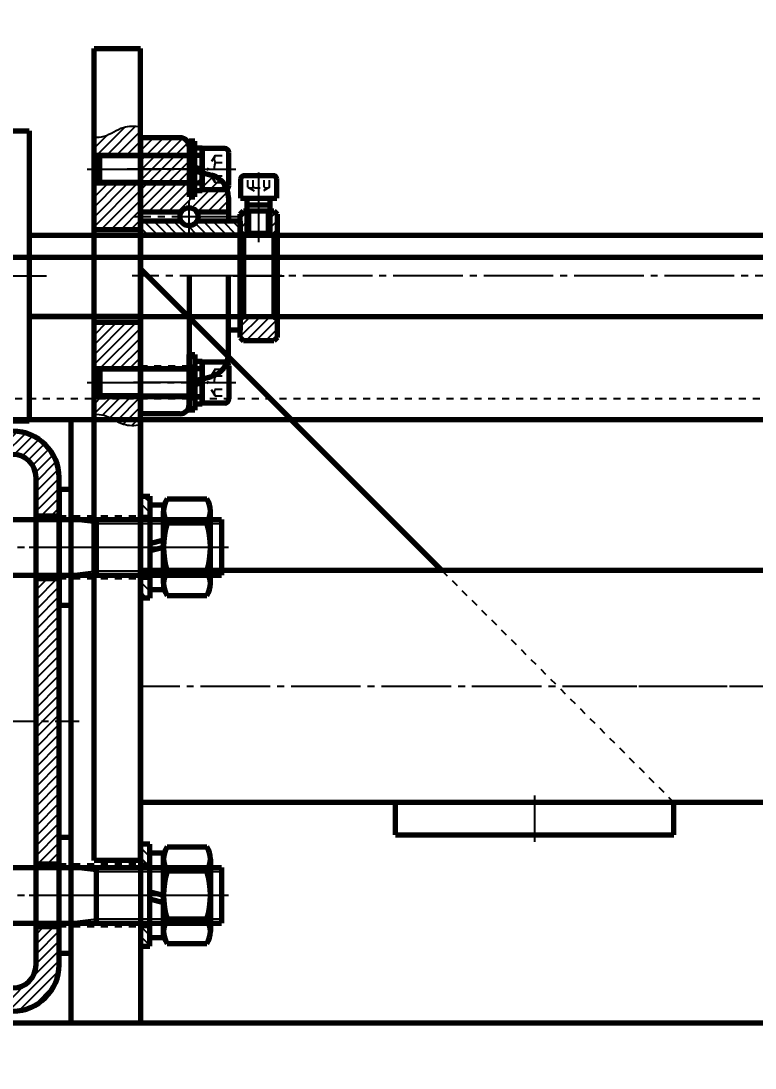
# Model space of a CAD drawing. Header units: millimetres. Extents: x -14850 to 14850, y -10500 to 10500.
# Drawn here: x 7166.9 to 7483.4, y 4027.2 to 4478.5 of the extents above; entities that cross this region are included whole.
import ezdxf

# ---------------------------------------------------------------- set-up
doc = ezdxf.new("R2010")
doc.units = ezdxf.units.MM
doc.linetypes.add('EB_DASH', pattern=[6, 3, -3])
doc.linetypes.add('EB_DASHDOT', pattern=[39, 30, -3, 3, -3])
for name, color, linetype, lineweight in [('CAXA0', 7, 'Continuous', 70), ('CAXA1', 1, 'EB_DASHDOT', 25), ('CAXA2', 6, 'EB_DASH', 25), ('CAXA3', 7, 'Continuous', 25), ('CAXA4', 3, 'Continuous', 25), ('CAXA5', 4, 'Continuous', 25)]:
    doc.layers.add(name, color=color, linetype=linetype, lineweight=lineweight)
doc.styles.add('标准', font='', dxfattribs={"width": 0.667})
doc.styles.get('标准').set_extended_font_data('NSimSun')
doc.dimstyles.new('标准', dxfattribs={"dimscale": 50, "dimtxt": 3.5, "dimasz": 3, "dimexe": 2, "dimexo": 0, "dimtad": 1, "dimdec": 1, "dimzin": 12, "dimdsep": 46, "dimtxsty": '标准', "dimcen": 0, "dimdle": 4, "dimaunit": 1, "dimazin": 2, "dimtfac": 1, "dimtdec": 3, "dimtmove": 0, "dimatfit": 3, "dimfxl": 0, "dimtolj": 1, "dimtzin": 0, "dimarcsym": 0})

# ---------------------------------------------------------------- blocks, each defined once
blk = doc.blocks.new('CAXBLOCK573', base_point=(7207.93, 4313.17))
at = {"layer": 'CAXA0'}
for p, q in [((7138.4, 4431.17), (7128.4, 4421.17)), ((7138.4, 4431.17), (7170.38, 4431.17)), ((7138.4, 4431.17), (7138.4, 4306.17)), ((7170.38, 4431.17), (7170.38, 4306.17)), ((7128.4, 4316.17), (7128.4, 4421.17)), ((7138.4, 4306.17), (7128.4, 4316.17)), ((7138.4, 4306.17), (7170.38, 4306.17))]:
    blk.add_line(p, q, dxfattribs=at)
at = {"layer": 'CAXA1', "linetype": 'EB_DASHDOT', "lineweight": 25}
blk.add_line((7116.76, 4368.67), (7177.96, 4368.67), dxfattribs=at)
blk = doc.blocks.new('CAXBLOCK575')
at = {"layer": 'CAXA0', "color": 0, "linetype": 'Continuous', "lineweight": 25}
for p, q in [((7218.38, 4418.24), (7228.32, 4428.17)), ((7218.38, 4422.48), (7224.07, 4428.17)), ((7218.38, 4426.72), (7219.83, 4428.17)), ((7219.06, 4414.67), (7232.56, 4428.17)), ((7223.3, 4414.67), (7236.64, 4428.02)), ((7227.54, 4414.67), (7238.97, 4426.1)), ((7231.79, 4414.67), (7239.4, 4422.29)), ((7218.38, 4397.02), (7236.03, 4414.67)), ((7218.38, 4401.27), (7231.79, 4414.67)), ((7218.38, 4405.51), (7227.54, 4414.67)), ((7218.38, 4409.75), (7223.3, 4414.67)), ((7218.38, 4413.99), (7219.06, 4414.67)), ((7221.66, 4396.07), (7240.08, 4414.48)), ((7236.03, 4414.67), (7239.4, 4418.05)), ((7225.91, 4396.07), (7243.43, 4413.59)), ((7230.15, 4396.07), (7246.78, 4412.69)), ((7234.39, 4396.07), (7250.07, 4411.74)), ((7240.44, 4397.87), (7252.73, 4410.17)), ((7242.88, 4396.07), (7254.74, 4407.93)), ((7247.12, 4396.07), (7256.05, 4404.99)), ((7251.36, 4396.07), (7256.38, 4401.08)), ((7255.61, 4396.07), (7256.38, 4396.84))]:
    blk.add_line(p, q, dxfattribs=at)
blk = doc.blocks.new('CAXBLOCK576')
at = {"layer": 'CAXA0', "color": 0, "linetype": 'Continuous', "lineweight": 25}
for p, q in [((7225.93, 4386.17), (7219.93, 4392.17)), ((7230.18, 4386.17), (7224.18, 4392.17)), ((7234.42, 4386.17), (7228.42, 4392.17)), ((7238.66, 4386.17), (7232.66, 4392.17)), ((7251.39, 4386.17), (7245.39, 4392.17)), ((7255.63, 4386.17), (7249.63, 4392.17)), ((7259.88, 4386.17), (7253.88, 4392.17)), ((7261.38, 4388.91), (7258.12, 4392.17)), ((7221.69, 4386.17), (7218.38, 4389.49)), ((7242.91, 4386.17), (7238.81, 4390.27)), ((7247.15, 4386.17), (7242.04, 4391.28))]:
    blk.add_line(p, q, dxfattribs=at)
blk = doc.blocks.new('CAXBLOCK574', base_point=(7150.33, 4279.78))
at = {"layer": 'CAXA0', "linetype": 'Continuous', "lineweight": 70}
for p, q in [((7218.38, 4428.17), (7218.38, 4309.17)), ((7239.38, 4368.67), (7239.38, 4312.6))]:
    blk.add_line(p, q, dxfattribs=at)
at = {"layer": 'CAXA0', "color": 7, "linetype": 'Continuous', "lineweight": 70}
for p, q in [((7235.55, 4428.17), (7218.38, 4428.17)), ((7235.55, 4309.17), (7218.38, 4309.17))]:
    blk.add_line(p, q, dxfattribs=at)
at = {"layer": 'CAXA0'}
for p, q in [((7239.4, 4424.32), (7239.4, 4414.67)), ((7239.38, 4414.67), (7248.97, 4412.1)), ((7256.38, 4402.44), (7256.38, 4392.17)), ((7236.01, 4396.07), (7218.38, 4396.07)), ((7236.01, 4392.17), (7218.38, 4392.17)), ((7256.38, 4396.07), (7242.75, 4396.07)), ((7261.38, 4392.17), (7242.75, 4392.17)), ((7261.38, 4392.17), (7261.38, 4345.17)), ((7261.38, 4386.17), (7218.38, 4386.17)), ((7256.38, 4334.9), (7256.38, 4368.67)), ((7261.38, 4345.17), (7256.38, 4345.17)), ((7239.38, 4322.67), (7248.97, 4325.24))]:
    blk.add_line(p, q, dxfattribs=at)
blk.add_circle((7239.38, 4394.12), 3.89, dxfattribs=at)
at = {"layer": 'CAXA0', "color": 7, "linetype": 'Continuous', "lineweight": 70}
for centre, start, end in [((7235.55, 4424.32), 0, 90), ((7235.55, 4313.02), 270, 0)]:
    blk.add_arc(centre, 3.85, start, end, dxfattribs=at)
at = {"layer": 'CAXA0'}
for centre, start, end in [((7246.38, 4402.44), 0, 75), ((7246.38, 4334.9), 285, 360)]:
    blk.add_arc(centre, 10, start, end, dxfattribs=at)
at = {"layer": 'CAXA1', "color": 1, "linetype": 'EB_DASHDOT', "lineweight": 25}
blk.add_line((7242.62, 4414.67), (7212.34, 4414.67), dxfattribs=at)
at = {"layer": 'CAXA1', "linetype": 'EB_DASHDOT', "lineweight": 25}
for p, q in [((7239.38, 4387.23), (7239.38, 4401.01)), ((7261.88, 4394.12), (7215.38, 4394.12)), ((7246.27, 4394.12), (7232.49, 4394.12)), ((7265.4, 4368.67), (7214.85, 4368.67)), ((7242.38, 4322.67), (7215.38, 4322.67))]:
    blk.add_line(p, q, dxfattribs=at)
at = {"layer": 'CAXA2'}
for p, q in [((7239.38, 4329.67), (7218.38, 4329.67)), ((7239.38, 4315.67), (7218.38, 4315.67))]:
    blk.add_line(p, q, dxfattribs=at)
at = {"layer": 'CAXA5'}
for name in ['CAXBLOCK575', 'CAXBLOCK576']:
    blk.add_blockref(name, (0, 0), dxfattribs=at)
blk = doc.blocks.new('CAXBLOCK577', base_point=(7241.88, 4322.67))
at = {"layer": 'CAXA0'}
for p, q in [((7241.88, 4331.87), (7241.88, 4313.47)), ((7241.88, 4331.87), (7244.98, 4331.87)), ((7244.98, 4331.87), (7244.98, 4313.47)), ((7241.88, 4323.48), (7244.98, 4324.31)), ((7241.88, 4321.87), (7242.28, 4321.98)), ((7242.28, 4321.98), (7244.98, 4322.7)), ((7241.88, 4313.47), (7244.98, 4313.47))]:
    blk.add_line(p, q, dxfattribs=at)
at = {"layer": 'CAXA1', "linetype": 'EB_DASHDOT', "lineweight": 25}
blk.add_line((7238.88, 4322.67), (7247.98, 4322.67), dxfattribs=at)
blk = doc.blocks.new('CAXBLOCK579')
at = {"layer": 'CAXA0', "color": 0, "linetype": 'Continuous', "lineweight": 25}
for p, q in [((7241.03, 4315.92), (7241.88, 4315.07)), ((7239.38, 4313.33), (7241.88, 4310.83))]:
    blk.add_line(p, q, dxfattribs=at)
blk = doc.blocks.new('CAXBLOCK580')
at = {"layer": 'CAXA0', "color": 0, "linetype": 'Continuous', "lineweight": 25}
for p, q in [((7239.38, 4334.54), (7241.88, 4332.04)), ((7239.38, 4330.3), (7240.26, 4329.42))]:
    blk.add_line(p, q, dxfattribs=at)
blk = doc.blocks.new('CAXBLOCK578', base_point=(7239.38, 4322.67))
at = {"layer": 'CAXA0'}
for p, q in [((7239.38, 4310.67), (7239.38, 4334.67)), ((7239.38, 4334.67), (7241.88, 4334.67)), ((7241.88, 4334.67), (7241.88, 4310.67)), ((7239.38, 4329.42), (7241.88, 4329.42)), ((7241.88, 4315.92), (7239.38, 4315.92)), ((7241.88, 4310.67), (7239.38, 4310.67))]:
    blk.add_line(p, q, dxfattribs=at)
at = {"layer": 'CAXA1', "color": 1, "linetype": 'EB_DASHDOT', "lineweight": 25}
blk.add_line((7236.38, 4322.67), (7244.88, 4322.67), dxfattribs=at)
at = {"layer": 'CAXA5'}
for name in ['CAXBLOCK580', 'CAXBLOCK579']:
    blk.add_blockref(name, (0, 0), dxfattribs=at)
blk = doc.blocks.new('CAXBLOCK581', base_point=(7245, 4322.67))
at = {"layer": 'CAXA0'}
for p, q in [((7200, 4327.77), (7200.9, 4328.67)), ((7200.9, 4328.67), (7200.9, 4316.67)), ((7200.9, 4328.67), (7245, 4328.67)), ((7241.5, 4316.67), (7241.5, 4328.67)), ((7245, 4313.81), (7245, 4331.54)), ((7245, 4331.54), (7254.8, 4331.54)), ((7256.57, 4329.76), (7256.57, 4315.58)), ((7200, 4327.77), (7200, 4317.57)), ((7200, 4317.57), (7200.9, 4316.67)), ((7200.9, 4316.67), (7245, 4316.67)), ((7254.8, 4313.81), (7245, 4313.81))]:
    blk.add_line(p, q, dxfattribs=at)
for centre, start, end in [((7254.8, 4329.76), 0, 90), ((7254.8, 4315.58), 270, 0)]:
    blk.add_arc(centre, 1.77, start, end, dxfattribs=at)
at = {"layer": 'CAXA1'}
blk.add_line((7197, 4322.67), (7259.57, 4322.67), dxfattribs=at)
at = {"layer": 'CAXA2'}
for p, q in [((7250.57, 4328.45), (7247.24, 4322.67)), ((7250.57, 4328.45), (7256.57, 4328.45)), ((7250.57, 4325.56), (7256.57, 4325.56)), ((7250.57, 4316.9), (7247.24, 4322.67)), ((7250.57, 4319.79), (7256.57, 4319.79)), ((7250.57, 4316.9), (7256.57, 4316.9))]:
    blk.add_line(p, q, dxfattribs=at)
for centre, radius, start, end in [((7261.54, 4322.67), 11.34, 165.2529, 194.7471), ((7253.46, 4327), 3.23, 153.4349, 206.5651), ((7253.46, 4318.34), 3.23, 153.4349, 206.5651)]:
    blk.add_arc(centre, radius, start, end, dxfattribs=at)
at = {"layer": 'CAXA3'}
for p, q in [((7241.5, 4327.77), (7243.06, 4328.67)), ((7200, 4327.77), (7241.5, 4327.77)), ((7200, 4317.57), (7241.5, 4317.57)), ((7241.5, 4317.57), (7243.06, 4316.67))]:
    blk.add_line(p, q, dxfattribs=at)
blk = doc.blocks.new('CAXBLOCK582')
at = {"layer": 'CAXA0', "color": 0, "linetype": 'Continuous', "lineweight": 25}
for p, q in [((7198.38, 4330.35), (7216.7, 4348.67)), ((7198.38, 4334.6), (7212.46, 4348.67)), ((7198.38, 4338.84), (7208.21, 4348.67)), ((7198.38, 4343.08), (7203.97, 4348.67)), ((7198.38, 4347.33), (7199.73, 4348.67)), ((7200.94, 4328.67), (7218.38, 4346.11)), ((7205.18, 4328.67), (7218.38, 4341.87)), ((7209.43, 4328.67), (7218.38, 4337.63)), ((7213.67, 4328.67), (7218.38, 4333.38)), ((7217.91, 4328.67), (7218.38, 4329.14)), ((7198.38, 4313.38), (7201.67, 4316.67)), ((7198.38, 4309.14), (7205.91, 4316.67)), ((7202.11, 4308.63), (7210.15, 4316.67)), ((7205.22, 4307.49), (7214.4, 4316.67)), ((7208.03, 4306.06), (7218.38, 4316.41)), ((7210.98, 4304.77), (7218.38, 4312.17)), ((7214.63, 4304.18), (7218.38, 4307.93))]:
    blk.add_line(p, q, dxfattribs=at)
blk = doc.blocks.new('CAXBLOCK595', base_point=(7033.38, 4251.67))
at = {"layer": 'CAXA0'}
for p, q in [((7019.91, 4272.46), (7033.38, 4272.46)), ((7033.38, 4272.46), (7033.38, 4230.89)), ((7018.38, 4267.26), (7018.38, 4236.08)), ((7019.91, 4262.07), (7033.38, 4262.07)), ((7033.38, 4263.67), (7033.38, 4239.67)), ((7033.38, 4263.67), (7253.38, 4263.67)), ((7199.38, 4263.67), (7199.38, 4239.67)), ((7253.38, 4263.67), (7253.38, 4239.67)), ((7019.91, 4241.28), (7033.38, 4241.28)), ((7033.38, 4239.67), (7253.38, 4239.67)), ((7019.91, 4230.89), (7033.38, 4230.89))]:
    blk.add_line(p, q, dxfattribs=at)
for centre, radius, start, end in [((7027.95, 4267.26), 9.57, 147.1328, 212.8672), ((7054.38, 4251.67), 36, 163.2213, 196.7787), ((7027.95, 4236.08), 9.57, 147.1328, 212.8672)]:
    blk.add_arc(centre, radius, start, end, dxfattribs=at)
at = {"layer": 'CAXA1', "linetype": 'EB_DASHDOT', "lineweight": 25}
blk.add_line((7015.38, 4251.67), (7256.38, 4251.67), dxfattribs=at)
at = {"layer": 'CAXA3'}
for p, q in [((7199.38, 4261.87), (7184.38, 4263.67)), ((7199.38, 4261.87), (7253.38, 4261.87)), ((7184.38, 4239.67), (7199.38, 4241.47)), ((7199.38, 4241.47), (7253.38, 4241.47))]:
    blk.add_line(p, q, dxfattribs=at)
blk = doc.blocks.new('CAXBLOCK596', base_point=(7033.38, 4101.67))
at = {"layer": 'CAXA0'}
for p, q in [((7019.91, 4122.46), (7033.38, 4122.46)), ((7033.38, 4122.46), (7033.38, 4080.89)), ((7018.38, 4117.26), (7018.38, 4086.08)), ((7019.91, 4112.07), (7033.38, 4112.07)), ((7033.38, 4113.67), (7033.38, 4089.67)), ((7033.38, 4113.67), (7253.38, 4113.67)), ((7199.38, 4113.67), (7199.38, 4089.67)), ((7253.38, 4113.67), (7253.38, 4089.67)), ((7019.91, 4091.28), (7033.38, 4091.28)), ((7033.38, 4089.67), (7253.38, 4089.67)), ((7019.91, 4080.89), (7033.38, 4080.89))]:
    blk.add_line(p, q, dxfattribs=at)
for centre, radius, start, end in [((7027.95, 4117.26), 9.57, 147.1328, 212.8672), ((7054.38, 4101.67), 36, 163.2213, 196.7787), ((7027.95, 4086.08), 9.57, 147.1328, 212.8672)]:
    blk.add_arc(centre, radius, start, end, dxfattribs=at)
at = {"layer": 'CAXA1', "linetype": 'EB_DASHDOT', "lineweight": 25}
blk.add_line((7015.38, 4101.67), (7256.38, 4101.67), dxfattribs=at)
at = {"layer": 'CAXA3'}
for p, q in [((7199.38, 4111.87), (7184.38, 4113.67)), ((7199.38, 4111.87), (7253.38, 4111.87)), ((7184.38, 4089.67), (7199.38, 4091.47)), ((7199.38, 4091.47), (7253.38, 4091.47))]:
    blk.add_line(p, q, dxfattribs=at)
blk = doc.blocks.new('CAXBLOCK598')
at = {"layer": 'CAXA0', "color": 0, "linetype": 'Continuous', "lineweight": 25}
for p, q in [((7222.38, 4236.99), (7220.7, 4238.67)), ((7222.38, 4232.75), (7218.38, 4236.75)), ((7221.21, 4229.67), (7218.38, 4232.51))]:
    blk.add_line(p, q, dxfattribs=at)
blk = doc.blocks.new('CAXBLOCK599')
at = {"layer": 'CAXA0', "color": 0, "linetype": 'Continuous', "lineweight": 25}
for p, q in [((7222.38, 4266.69), (7218.38, 4270.69)), ((7222.38, 4270.93), (7219.64, 4273.67)), ((7220.16, 4264.67), (7218.38, 4266.45))]:
    blk.add_line(p, q, dxfattribs=at)
blk = doc.blocks.new('CAXBLOCK597', base_point=(7218.38, 4251.67))
at = {"layer": 'CAXA0'}
for p, q in [((7218.38, 4229.67), (7218.38, 4273.67)), ((7218.38, 4273.67), (7222.38, 4273.67)), ((7222.38, 4273.67), (7222.38, 4229.67)), ((7218.38, 4264.67), (7222.38, 4264.67)), ((7222.38, 4238.67), (7218.38, 4238.67)), ((7222.38, 4229.67), (7218.38, 4229.67))]:
    blk.add_line(p, q, dxfattribs=at)
at = {"layer": 'CAXA1', "color": 1, "linetype": 'EB_DASHDOT', "lineweight": 25}
blk.add_line((7215.38, 4251.67), (7225.38, 4251.67), dxfattribs=at)
at = {"layer": 'CAXA5'}
for name in ['CAXBLOCK599', 'CAXBLOCK598']:
    blk.add_blockref(name, (0, 0), dxfattribs=at)
blk = doc.blocks.new('CAXBLOCK600', base_point=(7222.38, 4251.67))
at = {"layer": 'CAXA0'}
for p, q in [((7222.38, 4269.92), (7222.38, 4233.42)), ((7222.38, 4269.92), (7228.38, 4269.92)), ((7228.38, 4269.92), (7228.38, 4233.42)), ((7222.38, 4253.23), (7228.38, 4254.83)), ((7223.16, 4250.33), (7228.38, 4251.73)), ((7222.38, 4250.12), (7223.16, 4250.33)), ((7222.38, 4233.42), (7228.38, 4233.42))]:
    blk.add_line(p, q, dxfattribs=at)
at = {"layer": 'CAXA1', "linetype": 'EB_DASHDOT', "lineweight": 25}
blk.add_line((7219.38, 4251.67), (7231.38, 4251.67), dxfattribs=at)
blk = doc.blocks.new('CAXBLOCK601', base_point=(7228.38, 4251.67))
at = {"layer": 'CAXA0'}
for p, q in [((7229.91, 4272.46), (7247.05, 4272.46)), ((7228.38, 4236.08), (7228.38, 4267.26)), ((7248.58, 4236.08), (7248.58, 4267.26)), ((7247.05, 4262.07), (7229.91, 4262.07)), ((7247.05, 4241.28), (7229.91, 4241.28)), ((7229.91, 4230.89), (7247.05, 4230.89))]:
    blk.add_line(p, q, dxfattribs=at)
for centre, radius, start, end in [((7237.95, 4267.26), 9.57, 147.1328, 212.8672), ((7239, 4267.26), 9.57, 327.1328, 32.8672), ((7264.38, 4251.67), 36, 163.2213, 196.7787), ((7212.58, 4251.67), 36, 343.2213, 16.7787), ((7237.95, 4236.08), 9.57, 147.1328, 212.8672), ((7239, 4236.08), 9.57, 327.1328, 32.8672)]:
    blk.add_arc(centre, radius, start, end, dxfattribs=at)
at = {"layer": 'CAXA1', "linetype": 'EB_DASHDOT', "lineweight": 25}
blk.add_line((7226.85, 4251.67), (7251.58, 4251.67), dxfattribs=at)
blk = doc.blocks.new('CAXBLOCK603')
at = {"layer": 'CAXA0', "color": 0, "linetype": 'Continuous', "lineweight": 25}
for p, q in [((7218.38, 4122.2), (7222.38, 4118.2)), ((7221.15, 4123.67), (7222.38, 4122.44)), ((7218.38, 4117.96), (7221.66, 4114.67))]:
    blk.add_line(p, q, dxfattribs=at)
blk = doc.blocks.new('CAXBLOCK604')
at = {"layer": 'CAXA0', "color": 0, "linetype": 'Continuous', "lineweight": 25}
for p, q in [((7218.38, 4088.26), (7222.38, 4084.26)), ((7222.21, 4088.67), (7222.38, 4088.5)), ((7218.38, 4084.02), (7222.38, 4080.02)), ((7218.38, 4079.77), (7218.48, 4079.67))]:
    blk.add_line(p, q, dxfattribs=at)
blk = doc.blocks.new('CAXBLOCK602', base_point=(7218.38, 4101.67))
at = {"layer": 'CAXA0'}
for p, q in [((7222.38, 4123.67), (7218.38, 4123.67)), ((7218.38, 4123.67), (7218.38, 4079.67)), ((7222.38, 4079.67), (7222.38, 4123.67)), ((7222.38, 4114.67), (7218.38, 4114.67)), ((7218.38, 4088.67), (7222.38, 4088.67)), ((7218.38, 4079.67), (7222.38, 4079.67))]:
    blk.add_line(p, q, dxfattribs=at)
at = {"layer": 'CAXA1', "color": 1, "linetype": 'EB_DASHDOT', "lineweight": 25}
blk.add_line((7215.38, 4101.67), (7225.38, 4101.67), dxfattribs=at)
at = {"layer": 'CAXA5'}
for name in ['CAXBLOCK603', 'CAXBLOCK604']:
    blk.add_blockref(name, (0, 0), dxfattribs=at)
blk = doc.blocks.new('CAXBLOCK605', base_point=(7222.38, 4101.67))
at = {"layer": 'CAXA0'}
for p, q in [((7222.38, 4083.42), (7222.38, 4119.92)), ((7222.38, 4119.92), (7228.38, 4119.92)), ((7228.38, 4083.42), (7228.38, 4119.92)), ((7222.38, 4103.23), (7223.16, 4103.02)), ((7223.16, 4103.02), (7228.38, 4101.62)), ((7222.38, 4100.12), (7228.38, 4098.51)), ((7222.38, 4083.42), (7228.38, 4083.42))]:
    blk.add_line(p, q, dxfattribs=at)
at = {"layer": 'CAXA1', "linetype": 'EB_DASHDOT', "lineweight": 25}
blk.add_line((7219.38, 4101.67), (7231.38, 4101.67), dxfattribs=at)
blk = doc.blocks.new('CAXBLOCK606', base_point=(7228.38, 4101.67))
at = {"layer": 'CAXA0'}
for p, q in [((7229.91, 4122.46), (7247.05, 4122.46)), ((7228.38, 4117.26), (7228.38, 4086.08)), ((7248.58, 4117.26), (7248.58, 4086.08)), ((7247.05, 4112.07), (7229.91, 4112.07)), ((7247.05, 4091.28), (7229.91, 4091.28)), ((7229.91, 4080.89), (7247.05, 4080.89))]:
    blk.add_line(p, q, dxfattribs=at)
for centre, radius, start, end in [((7237.95, 4117.26), 9.57, 147.1328, 212.8672), ((7239, 4117.26), 9.57, 327.1328, 32.8672), ((7264.38, 4101.67), 36, 163.2213, 196.7787), ((7212.58, 4101.67), 36, 343.2213, 16.7787), ((7237.95, 4086.08), 9.57, 147.1328, 212.8672), ((7239, 4086.08), 9.57, 327.1328, 32.8672)]:
    blk.add_arc(centre, radius, start, end, dxfattribs=at)
at = {"layer": 'CAXA1', "linetype": 'EB_DASHDOT', "lineweight": 25}
blk.add_line((7226.85, 4101.67), (7251.58, 4101.67), dxfattribs=at)
blk = doc.blocks.new('CAXBLOCK615')
at = {"layer": 'CAXA0', "color": 0, "linetype": 'Continuous', "lineweight": 25}
for p, q in [((7033.38, 4279.91), (7055.15, 4301.67)), ((7033.56, 4284.33), (7050.73, 4301.5)), ((7047.42, 4289.7), (7059.39, 4301.67)), ((7053.63, 4291.67), (7063.63, 4301.67)), ((7057.87, 4291.67), (7067.87, 4301.67)), ((7062.12, 4291.67), (7072.12, 4301.67)), ((7066.36, 4291.67), (7076.36, 4301.67)), ((7070.6, 4291.67), (7080.6, 4301.67)), ((7074.85, 4291.67), (7084.85, 4301.67)), ((7079.09, 4291.67), (7089.09, 4301.67)), ((7083.33, 4291.67), (7093.33, 4301.67)), ((7087.57, 4291.67), (7097.57, 4301.67)), ((7091.82, 4291.67), (7101.82, 4301.67)), ((7096.06, 4291.67), (7106.06, 4301.67)), ((7100.3, 4291.67), (7110.3, 4301.67)), ((7104.54, 4291.67), (7114.54, 4301.67)), ((7108.79, 4291.67), (7118.79, 4301.67)), ((7113.03, 4291.67), (7123.03, 4301.67)), ((7117.27, 4291.67), (7127.27, 4301.67)), ((7121.51, 4291.67), (7131.51, 4301.67)), ((7125.76, 4291.67), (7135.76, 4301.67)), ((7130, 4291.67), (7140, 4301.67)), ((7134.24, 4291.67), (7144.24, 4301.67)), ((7138.48, 4291.67), (7148.48, 4301.67)), ((7142.73, 4291.67), (7152.73, 4301.67)), ((7146.97, 4291.67), (7156.97, 4301.67)), ((7151.21, 4291.67), (7161.21, 4301.67)), ((7155.46, 4291.67), (7165.36, 4301.57)), ((7035.38, 4290.39), (7044.66, 4299.67)), ((7159.7, 4291.67), (7168.92, 4300.89)), ((7163.93, 4291.66), (7171.99, 4299.72)), ((7167.36, 4290.85), (7174.68, 4298.17)), ((7169.96, 4289.2), (7177.04, 4296.28)), ((7171.9, 4286.91), (7179.07, 4294.07)), ((7173.13, 4283.89), (7180.78, 4291.54)), ((7173.38, 4279.9), (7182.13, 4288.64)), ((7033.38, 4275.66), (7045.35, 4287.64)), ((7173.38, 4275.66), (7183.04, 4285.32)), ((7033.38, 4271.42), (7043.38, 4281.42)), ((7173.38, 4271.41), (7183.38, 4281.41)), ((7033.38, 4267.18), (7043.38, 4277.18)), ((7173.38, 4267.17), (7183.38, 4277.17)), ((7035.62, 4265.17), (7043.38, 4272.94)), ((7175.62, 4265.17), (7183.38, 4272.93)), ((7039.86, 4265.17), (7043.38, 4268.69)), ((7179.87, 4265.17), (7183.38, 4268.69)), ((7033.38, 4228.99), (7042.56, 4238.17)), ((7033.38, 4233.24), (7038.32, 4238.17)), ((7033.38, 4237.48), (7034.07, 4238.17)), ((7033.38, 4224.75), (7043.38, 4234.75)), ((7173.38, 4237.47), (7174.08, 4238.17)), ((7173.38, 4233.23), (7178.32, 4238.17)), ((7173.38, 4228.99), (7182.57, 4238.17)), ((7173.38, 4224.74), (7183.38, 4234.74)), ((7033.38, 4220.51), (7043.38, 4230.51)), ((7173.38, 4220.5), (7183.38, 4230.5)), ((7033.38, 4216.27), (7043.38, 4226.27)), ((7173.38, 4216.26), (7183.38, 4226.26)), ((7033.38, 4212.02), (7043.38, 4222.02)), ((7173.38, 4212.02), (7183.38, 4222.02)), ((7033.38, 4207.78), (7043.38, 4217.78)), ((7173.38, 4207.77), (7183.38, 4217.77)), ((7033.38, 4203.54), (7043.38, 4213.54)), ((7173.38, 4203.53), (7183.38, 4213.53)), ((7033.38, 4199.3), (7043.38, 4209.3)), ((7173.38, 4199.29), (7183.38, 4209.29)), ((7033.38, 4195.05), (7043.38, 4205.05)), ((7173.38, 4195.05), (7183.38, 4205.05)), ((7033.38, 4190.81), (7043.38, 4200.81)), ((7173.38, 4190.8), (7183.38, 4200.8)), ((7033.38, 4186.57), (7043.38, 4196.57)), ((7173.38, 4186.56), (7183.38, 4196.56)), ((7033.38, 4182.33), (7043.38, 4192.33)), ((7173.38, 4182.32), (7183.38, 4192.32)), ((7033.38, 4178.08), (7043.38, 4188.08)), ((7173.38, 4178.08), (7183.38, 4188.08)), ((7036.21, 4176.67), (7043.38, 4183.84)), ((7040.46, 4176.67), (7043.38, 4179.6)), ((7176.22, 4176.67), (7183.38, 4183.83)), ((7180.46, 4176.67), (7183.38, 4179.59)), ((7033.38, 4169.6), (7040.46, 4176.67)), ((7033.38, 4173.84), (7036.21, 4176.67)), ((7033.38, 4165.35), (7043.38, 4175.35)), ((7173.38, 4173.83), (7176.22, 4176.67)), ((7173.38, 4169.59), (7180.46, 4176.67)), ((7173.38, 4165.35), (7183.38, 4175.35)), ((7033.38, 4161.11), (7043.38, 4171.11)), ((7173.38, 4161.1), (7183.38, 4171.1)), ((7033.38, 4156.87), (7043.38, 4166.87)), ((7173.38, 4156.86), (7183.38, 4166.86)), ((7033.38, 4152.63), (7043.38, 4162.63)), ((7173.38, 4152.62), (7183.38, 4162.62)), ((7033.38, 4148.38), (7043.38, 4158.38)), ((7173.38, 4148.38), (7183.38, 4158.38)), ((7033.38, 4144.14), (7043.38, 4154.14)), ((7173.38, 4144.13), (7183.38, 4154.13)), ((7033.38, 4139.9), (7043.38, 4149.9)), ((7173.38, 4139.89), (7183.38, 4149.89)), ((7033.38, 4135.66), (7043.38, 4145.66)), ((7173.38, 4135.65), (7183.38, 4145.65)), ((7033.38, 4131.41), (7043.38, 4141.41)), ((7173.38, 4131.41), (7183.38, 4141.41)), ((7033.38, 4127.17), (7043.38, 4137.17)), ((7173.38, 4127.16), (7183.38, 4137.16)), ((7033.38, 4122.93), (7043.38, 4132.93)), ((7173.38, 4122.92), (7183.38, 4132.92)), ((7033.38, 4118.69), (7043.38, 4128.69)), ((7173.38, 4118.68), (7183.38, 4128.68)), ((7034.11, 4115.17), (7043.38, 4124.44)), ((7174.12, 4115.17), (7183.38, 4124.44)), ((7038.35, 4115.17), (7043.38, 4120.2)), ((7178.36, 4115.17), (7183.38, 4120.19)), ((7042.59, 4115.17), (7043.38, 4115.96)), ((7182.6, 4115.17), (7183.38, 4115.95)), ((7033.38, 4084.74), (7036.81, 4088.17)), ((7033.38, 4080.5), (7041.05, 4088.17)), ((7033.38, 4076.26), (7043.38, 4086.26)), ((7173.38, 4084.74), (7176.82, 4088.17)), ((7173.38, 4080.49), (7181.06, 4088.17)), ((7173.38, 4076.25), (7183.38, 4086.25)), ((7033.38, 4072.02), (7043.38, 4082.02)), ((7173.38, 4072.01), (7183.38, 4082.01)), ((7033.7, 4068.1), (7043.38, 4077.77)), ((7171.62, 4066.01), (7183.38, 4077.77)), ((7034.61, 4064.76), (7043.38, 4073.53)), ((7161.53, 4051.67), (7183.38, 4073.52)), ((7035.95, 4061.86), (7043.61, 4069.52)), ((7165.93, 4051.84), (7183.22, 4069.12)), ((7037.65, 4059.32), (7044.83, 4066.49)), ((7039.68, 4057.1), (7046.76, 4064.18)), ((7042.03, 4055.21), (7049.34, 4062.52)), ((7157.29, 4051.67), (7169.05, 4063.43)), ((7171.94, 4053.6), (7181.46, 4063.12)), ((7044.71, 4053.65), (7052.75, 4061.69)), ((7047.78, 4052.47), (7056.98, 4061.67)), ((7051.33, 4051.78), (7061.22, 4061.67)), ((7055.46, 4051.67), (7065.46, 4061.67)), ((7059.7, 4051.67), (7069.7, 4061.67)), ((7063.95, 4051.67), (7073.95, 4061.67)), ((7068.19, 4051.67), (7078.19, 4061.67)), ((7072.43, 4051.67), (7082.43, 4061.67)), ((7076.68, 4051.67), (7086.68, 4061.67)), ((7080.92, 4051.67), (7090.92, 4061.67)), ((7085.16, 4051.67), (7095.16, 4061.67)), ((7089.4, 4051.67), (7099.4, 4061.67)), ((7093.65, 4051.67), (7103.65, 4061.67)), ((7097.89, 4051.67), (7107.89, 4061.67)), ((7102.13, 4051.67), (7112.13, 4061.67)), ((7106.37, 4051.67), (7116.37, 4061.67)), ((7110.62, 4051.67), (7120.62, 4061.67)), ((7114.86, 4051.67), (7124.86, 4061.67)), ((7119.1, 4051.67), (7129.1, 4061.67)), ((7123.34, 4051.67), (7133.34, 4061.67)), ((7127.59, 4051.67), (7137.59, 4061.67)), ((7131.83, 4051.67), (7141.83, 4061.67)), ((7136.07, 4051.67), (7146.07, 4061.67)), ((7140.32, 4051.67), (7150.32, 4061.67)), ((7144.56, 4051.67), (7154.56, 4061.67)), ((7148.8, 4051.67), (7158.8, 4061.67)), ((7153.04, 4051.67), (7163.04, 4061.67))]:
    blk.add_line(p, q, dxfattribs=at)
blk = doc.blocks.new('CAXBLOCK614', base_point=(6912.7, 4007.34))
at = {"layer": 'CAXA0'}
for p, q in [((7053.38, 4301.67), (7163.38, 4301.67)), ((7053.38, 4291.67), (7163.38, 4291.67)), ((7033.38, 4071.67), (7033.38, 4281.67)), ((7043.38, 4071.67), (7043.38, 4281.67)), ((7173.38, 4071.67), (7173.38, 4281.67)), ((7183.38, 4071.67), (7183.38, 4281.67)), ((7033.38, 4265.17), (7043.38, 4265.17)), ((7173.38, 4265.17), (7183.38, 4265.17)), ((7033.38, 4238.17), (7043.38, 4238.17)), ((7173.38, 4238.17), (7183.38, 4238.17)), ((7033.38, 4115.17), (7043.38, 4115.17)), ((7173.38, 4115.17), (7183.38, 4115.17)), ((7033.38, 4088.17), (7043.38, 4088.17)), ((7173.38, 4088.17), (7183.38, 4088.17)), ((7053.38, 4061.67), (7163.38, 4061.67)), ((7053.38, 4051.67), (7163.38, 4051.67))]:
    blk.add_line(p, q, dxfattribs=at)
for centre, radius, start, end in [((7053.38, 4281.67), 20, 90, 180), ((7163.38, 4281.67), 20, 0, 90), ((7053.38, 4281.67), 10, 90, 180), ((7163.38, 4281.67), 10, 0, 90), ((7053.38, 4071.67), 20, 180, 270), ((7053.38, 4071.67), 10, 180, 270), ((7163.38, 4071.67), 10, 270, 0), ((7163.38, 4071.67), 20, 270, 0)]:
    blk.add_arc(centre, radius, start, end, dxfattribs=at)
at = {"layer": 'CAXA1', "linetype": 'EB_DASHDOT', "lineweight": 25}
for p, q in [((7108.38, 4051.67), (7108.38, 4301.67)), ((7030.38, 4251.67), (7046.38, 4251.67)), ((7170.38, 4251.67), (7186.38, 4251.67)), ((7025.7, 4176.67), (7191.95, 4176.67)), ((7030.38, 4101.67), (7046.38, 4101.67)), ((7170.38, 4101.67), (7186.38, 4101.67))]:
    blk.add_line(p, q, dxfattribs=at)
at = {"layer": 'CAXA5'}
blk.add_blockref('CAXBLOCK615', (0, 0), dxfattribs=at)
blk = doc.blocks.new('CAXBLOCK594', base_point=(9265.37, 3283.86))
at = {"layer": 'CAXA0'}
for p, q in [((7070.88, 4376.67), (9448.38, 4376.67)), ((7033.38, 4306.67), (9483.38, 4306.67)), ((7188.38, 4306.67), (7188.38, 4046.67)), ((7218.38, 4306.67), (7218.38, 4046.67)), ((7183.38, 4276.67), (7188.38, 4276.67)), ((7183.38, 4276.67), (7183.38, 4226.67)), ((7183.38, 4226.67), (7188.38, 4226.67)), ((7183.38, 4076.67), (7183.38, 4126.67)), ((7183.38, 4126.67), (7188.38, 4126.67)), ((7183.38, 4076.67), (7188.38, 4076.67)), ((7033.38, 4046.67), (7508.38, 4046.67))]:
    blk.add_line(p, q, dxfattribs=at)
at = {"layer": 'CAXA1', "linetype": 'EB_DASHDOT', "lineweight": 25}
for p, q in [((7180.38, 4251.67), (7221.38, 4251.67)), ((7180.38, 4101.67), (7221.38, 4101.67))]:
    blk.add_line(p, q, dxfattribs=at)
at = {"layer": 'CAXA2'}
for p, q in [((9483.38, 4315.67), (7033.38, 4315.67)), ((7183.38, 4265.17), (7218.38, 4265.17)), ((7183.38, 4238.17), (7218.38, 4238.17)), ((7183.38, 4115.17), (7218.38, 4115.17)), ((7183.38, 4088.17), (7218.38, 4088.17))]:
    blk.add_line(p, q, dxfattribs=at)
at = {"layer": 'CAXA0'}
for name, p in [('CAXBLOCK614', (6912.7, 4007.34)), ('CAXBLOCK595', (7033.38, 4251.67)), ('CAXBLOCK597', (7218.38, 4251.67)), ('CAXBLOCK600', (7222.38, 4251.67)), ('CAXBLOCK601', (7228.38, 4251.67)), ('CAXBLOCK596', (7033.38, 4101.67)), ('CAXBLOCK602', (7218.38, 4101.67)), ('CAXBLOCK606', (7228.38, 4101.67)), ('CAXBLOCK605', (7222.38, 4101.67))]:
    blk.add_blockref(name, p, dxfattribs=at)
blk = doc.blocks.new('CAXBLOCK708')
at = {"layer": 'CAXA0', "color": 0, "linetype": 'Continuous', "lineweight": 25}
for p, q in [((7273.63, 4392.88), (7276.7, 4395.95)), ((7273.63, 4388.63), (7277.38, 4392.38)), ((7275.41, 4386.17), (7277.38, 4388.14))]:
    blk.add_line(p, q, dxfattribs=at)
blk = doc.blocks.new('CAXBLOCK709')
at = {"layer": 'CAXA0', "color": 0, "linetype": 'Continuous', "lineweight": 25}
for p, q in [((7261.38, 4393.35), (7264.7, 4396.67)), ((7261.38, 4389.11), (7265.13, 4392.86)), ((7262.73, 4386.22), (7265.13, 4388.62))]:
    blk.add_line(p, q, dxfattribs=at)
blk = doc.blocks.new('CAXBLOCK710')
at = {"layer": 'CAXA0', "color": 0, "linetype": 'Continuous', "lineweight": 25}
for p, q in [((7261.38, 4342.44), (7270.11, 4351.17)), ((7261.38, 4346.69), (7265.87, 4351.17)), ((7263.85, 4340.67), (7274.35, 4351.17)), ((7268.09, 4340.67), (7277.29, 4349.87)), ((7272.34, 4340.67), (7277.38, 4345.71))]:
    blk.add_line(p, q, dxfattribs=at)
blk = doc.blocks.new('CAXBLOCK707', base_point=(7269.38, 4368.67))
at = {"layer": 'CAXA0'}
for p, q in [((7261.38, 4395.27), (7262.78, 4396.67)), ((7262.78, 4396.67), (7275.98, 4396.67)), ((7265.13, 4386.17), (7265.13, 4396.67)), ((7273.63, 4386.17), (7273.63, 4396.67)), ((7275.98, 4396.67), (7277.38, 4395.27)), ((7261.38, 4342.07), (7261.38, 4395.27)), ((7277.38, 4395.27), (7277.38, 4342.07)), ((7262.78, 4386.17), (7261.38, 4387.57)), ((7275.98, 4386.17), (7277.38, 4387.57)), ((7262.78, 4386.17), (7262.78, 4351.17)), ((7262.78, 4386.17), (7275.98, 4386.17)), ((7275.98, 4386.17), (7275.98, 4351.17)), ((7262.78, 4351.17), (7261.38, 4349.77)), ((7262.78, 4351.17), (7275.98, 4351.17)), ((7275.98, 4351.17), (7277.38, 4349.77)), ((7261.38, 4342.07), (7262.78, 4340.67)), ((7277.38, 4342.07), (7275.98, 4340.67)), ((7275.98, 4340.67), (7262.78, 4340.67))]:
    blk.add_line(p, q, dxfattribs=at)
at = {"layer": 'CAXA1', "linetype": 'EB_DASHDOT', "lineweight": 25}
for p, q in [((7269.38, 4383.17), (7269.38, 4399.67)), ((7258.38, 4368.67), (7280.38, 4368.67))]:
    blk.add_line(p, q, dxfattribs=at)
at = {"layer": 'CAXA3'}
for p, q in [((7264.38, 4386.18), (7264.38, 4396.67)), ((7274.38, 4386.17), (7274.38, 4396.66))]:
    blk.add_line(p, q, dxfattribs=at)
at = {"layer": 'CAXA5'}
for name in ['CAXBLOCK709', 'CAXBLOCK708', 'CAXBLOCK710']:
    blk.add_blockref(name, (0, 0), dxfattribs=at)
blk = doc.blocks.new('CAXBLOCK711', base_point=(7269.38, 4402.17))
at = {"layer": 'CAXA0'}
for p, q in [((7261.51, 4410.24), (7261.51, 4402.17)), ((7275.67, 4411.81), (7263.09, 4411.81)), ((7277.24, 4402.17), (7277.24, 4410.24)), ((7261.51, 4402.17), (7277.24, 4402.17)), ((7264.38, 4386.92), (7264.38, 4402.17)), ((7274.38, 4386.92), (7274.38, 4402.17)), ((7264.38, 4399.17), (7274.38, 4399.17)), ((7274.38, 4386.92), (7264.38, 4386.92)), ((7265.13, 4386.17), (7264.38, 4386.92)), ((7273.63, 4386.17), (7265.13, 4386.17)), ((7273.63, 4386.17), (7274.38, 4386.92))]:
    blk.add_line(p, q, dxfattribs=at)
for centre, start, end in [((7263.09, 4410.24), 90, 180), ((7275.67, 4410.24), 0, 90)]:
    blk.add_arc(centre, 1.57, start, end, dxfattribs=at)
at = {"layer": 'CAXA1'}
blk.add_line((7269.38, 4383.17), (7269.38, 4414.81), dxfattribs=at)
at = {"layer": 'CAXA2'}
for p, q in [((7264.76, 4406.81), (7264.76, 4411.81)), ((7267.07, 4406.81), (7267.07, 4411.81)), ((7271.69, 4406.81), (7271.69, 4411.81)), ((7274, 4406.81), (7274, 4411.81)), ((7264.76, 4406.81), (7269.38, 4404.15)), ((7274, 4406.81), (7269.38, 4404.15))]:
    blk.add_line(p, q, dxfattribs=at)
for centre, radius, start, end in [((7265.92, 4409.12), 2.58, 243.4349, 296.5651), ((7269.38, 4415.59), 9.07, 255.2529, 284.7471), ((7272.84, 4409.12), 2.58, 243.4349, 296.5651)]:
    blk.add_arc(centre, radius, start, end, dxfattribs=at)
at = {"layer": 'CAXA3'}
for p, q in [((7265.13, 4399.17), (7264.38, 4400.47)), ((7265.13, 4386.17), (7265.13, 4399.17)), ((7273.63, 4399.17), (7274.38, 4400.47)), ((7273.63, 4386.17), (7273.63, 4399.17))]:
    blk.add_line(p, q, dxfattribs=at)
blk = doc.blocks.new('CAXBLOCK712', base_point=(7241.88, 4414.67))
at = {"layer": 'CAXA0'}
for p, q in [((7241.88, 4405.47), (7241.88, 4423.87)), ((7241.88, 4423.87), (7244.98, 4423.87)), ((7244.98, 4405.47), (7244.98, 4423.87)), ((7241.88, 4415.48), (7242.28, 4415.37)), ((7242.28, 4415.37), (7244.98, 4414.64)), ((7241.88, 4413.87), (7244.98, 4413.04)), ((7241.88, 4405.47), (7244.98, 4405.47))]:
    blk.add_line(p, q, dxfattribs=at)
at = {"layer": 'CAXA1', "linetype": 'EB_DASHDOT', "lineweight": 25}
blk.add_line((7238.88, 4414.67), (7247.98, 4414.67), dxfattribs=at)
blk = doc.blocks.new('CAXBLOCK714')
at = {"layer": 'CAXA0', "color": 0, "linetype": 'Continuous', "lineweight": 25}
for p, q in [((7241.6, 4421.42), (7239.38, 4423.64)), ((7241.88, 4425.38), (7240.59, 4426.67))]:
    blk.add_line(p, q, dxfattribs=at)
blk = doc.blocks.new('CAXBLOCK715')
at = {"layer": 'CAXA0', "color": 0, "linetype": 'Continuous', "lineweight": 25}
blk.add_line((7241.88, 4404.17), (7239.38, 4406.67), dxfattribs=at)
blk = doc.blocks.new('CAXBLOCK713', base_point=(7239.38, 4414.67))
at = {"layer": 'CAXA0'}
for p, q in [((7241.88, 4426.67), (7239.38, 4426.67)), ((7239.38, 4426.67), (7239.38, 4402.67)), ((7241.88, 4402.67), (7241.88, 4426.67)), ((7241.88, 4421.42), (7239.38, 4421.42)), ((7239.38, 4407.92), (7241.88, 4407.92)), ((7239.38, 4402.67), (7241.88, 4402.67))]:
    blk.add_line(p, q, dxfattribs=at)
at = {"layer": 'CAXA1', "color": 1, "linetype": 'EB_DASHDOT', "lineweight": 25}
blk.add_line((7236.38, 4414.67), (7244.88, 4414.67), dxfattribs=at)
at = {"layer": 'CAXA5'}
for name in ['CAXBLOCK714', 'CAXBLOCK715']:
    blk.add_blockref(name, (0, 0), dxfattribs=at)
blk = doc.blocks.new('CAXBLOCK716', base_point=(7245, 4414.67))
at = {"layer": 'CAXA0'}
for p, q in [((7245, 4423.54), (7245, 4405.81)), ((7254.8, 4423.54), (7245, 4423.54)), ((7200, 4419.77), (7200.9, 4420.67)), ((7200, 4409.57), (7200, 4419.77)), ((7200.9, 4408.67), (7200.9, 4420.67)), ((7200.9, 4420.67), (7245, 4420.67)), ((7241.5, 4420.67), (7241.5, 4408.67)), ((7256.57, 4407.58), (7256.57, 4421.76)), ((7200, 4409.57), (7200.9, 4408.67)), ((7200.9, 4408.67), (7245, 4408.67)), ((7245, 4405.81), (7254.8, 4405.81))]:
    blk.add_line(p, q, dxfattribs=at)
for centre, start, end in [((7254.8, 4421.76), 0, 90), ((7254.8, 4407.58), 270, 0)]:
    blk.add_arc(centre, 1.77, start, end, dxfattribs=at)
at = {"layer": 'CAXA1'}
blk.add_line((7197, 4414.67), (7259.57, 4414.67), dxfattribs=at)
at = {"layer": 'CAXA2'}
for p, q in [((7250.57, 4420.45), (7247.24, 4414.67)), ((7250.57, 4420.45), (7256.57, 4420.45)), ((7250.57, 4408.9), (7247.24, 4414.67)), ((7250.57, 4417.56), (7256.57, 4417.56)), ((7250.57, 4411.79), (7256.57, 4411.79)), ((7250.57, 4408.9), (7256.57, 4408.9))]:
    blk.add_line(p, q, dxfattribs=at)
for centre, radius, start, end in [((7253.46, 4419), 3.23, 153.4349, 206.5651), ((7261.54, 4414.67), 11.34, 165.2529, 194.7471), ((7253.46, 4410.34), 3.23, 153.4349, 206.5651)]:
    blk.add_arc(centre, radius, start, end, dxfattribs=at)
at = {"layer": 'CAXA3'}
for p, q in [((7200, 4419.77), (7241.5, 4419.77)), ((7241.5, 4419.77), (7243.06, 4420.67)), ((7200, 4409.57), (7241.5, 4409.57)), ((7241.5, 4409.57), (7243.06, 4408.67))]:
    blk.add_line(p, q, dxfattribs=at)
blk = doc.blocks.new('CAXBLOCK717')
at = {"layer": 'CAXA0', "color": 0, "linetype": 'Continuous', "lineweight": 25}
for p, q in [((7199.6, 4420.67), (7211.68, 4432.75)), ((7203.85, 4420.67), (7216.29, 4433.12)), ((7198.38, 4423.69), (7204.01, 4429.32)), ((7198.38, 4427.94), (7198.86, 4428.41)), ((7208.09, 4420.67), (7218.38, 4430.96)), ((7212.33, 4420.67), (7218.38, 4426.72)), ((7216.57, 4420.67), (7218.38, 4422.48)), ((7198.38, 4402.48), (7204.57, 4408.67)), ((7198.38, 4406.72), (7200.33, 4408.67)), ((7198.38, 4398.24), (7208.82, 4408.67)), ((7198.38, 4393.99), (7213.06, 4408.67)), ((7198.38, 4389.75), (7217.3, 4408.67)), ((7201.54, 4388.67), (7218.38, 4405.51)), ((7205.79, 4388.67), (7218.38, 4401.27)), ((7210.03, 4388.67), (7218.38, 4397.02)), ((7214.27, 4388.67), (7218.38, 4392.78))]:
    blk.add_line(p, q, dxfattribs=at)
blk = doc.blocks.new('*D776')
at = {"layer": 'CAXA4', "linetype": 'Continuous', "lineweight": 25}
for points in [[(7583.38, 4614.78), (7433.38, 4596.03), (7433.38, 4633.53)], [(8933.38, 4614.78), (9083.38, 4596.03), (9083.38, 4633.53)]]:
    blk.add_hatch(color=0, dxfattribs=at).paths.add_polyline_path(points, flags=0)
at = {"layer": 'CAXA4', "color": 0, "linetype": 'Continuous', "lineweight": 25}
for p, q in [((7583.38, 3773.67), (7583.38, 4714.78)), ((8933.38, 4309.67), (8933.38, 4714.78)), ((7383.38, 4614.78), (9543.31, 4614.78))]:
    blk.add_line(p, q, dxfattribs=at)
at = {"layer": 'CAXA4', "color": 0, "linetype": 'Continuous', "lineweight": 25, "insert": (9162.23, 4885.78), "char_height": 175, "attachment_point": 1, "style": '标准'}
blk.add_mtext('\\fNSimSun|b0|i0|p34;1350', dxfattribs=at)
blk = doc.blocks.new('*D778')
at = {"layer": 'CAXA4', "linetype": 'Continuous', "lineweight": 25}
for points in [[(7018.38, 7147.07), (7168.38, 7165.82), (7168.38, 7128.32)], [(8258.38, 7147.07), (8108.38, 7165.82), (8108.38, 7128.32)]]:
    blk.add_hatch(color=0, dxfattribs=at).paths.add_polyline_path(points, flags=0)
at = {"layer": 'CAXA4', "color": 0, "linetype": 'Continuous', "lineweight": 25}
for p, q in [((7018.38, 4236.08), (7018.38, 7247.07)), ((8258.38, 3729.67), (8258.38, 7247.07)), ((8258.38, 7147.07), (7018.38, 7147.07))]:
    blk.add_line(p, q, dxfattribs=at)
at = {"layer": 'CAXA4', "color": 0, "linetype": 'Continuous', "lineweight": 25, "insert": (7452.22, 7418.07), "char_height": 175, "attachment_point": 1, "style": '标准'}
blk.add_mtext('\\fNSimSun|b0|i0|p34;1240', dxfattribs=at)
blk = doc.blocks.new('*D842')
at = {"layer": 'CAXA4', "linetype": 'Continuous', "lineweight": 25}
for points in [[(14044.19, 6906.67), (14025.44, 6756.67), (14062.94, 6756.67)], [(14044.19, 976.67), (14025.44, 1126.67), (14062.94, 1126.67)]]:
    blk.add_hatch(color=0, dxfattribs=at).paths.add_polyline_path(points, flags=0)
at = {"layer": 'CAXA4', "color": 0, "linetype": 'Continuous', "lineweight": 25}
for p, q in [((8705.64, 6906.67), (14144.19, 6906.67)), ((14044.19, 6906.67), (14044.19, 976.67)), ((7255.69, 976.67), (14144.19, 976.67))]:
    blk.add_line(p, q, dxfattribs=at)
at = {"layer": 'CAXA4', "color": 0, "linetype": 'Continuous', "lineweight": 25, "insert": (13773.19, 3755.51), "char_height": 175, "attachment_point": 1, "rotation": 90, "style": '标准'}
blk.add_mtext('\\fNSimSun|b0|i0|p34;5930', dxfattribs=at)

msp = doc.modelspace()

# ---------------------------------------------------------------- linework, layer by layer
at = {"layer": 'CAXA0'}
for p, q in [((7198.38, 4116.67), (7198.38, 4466.67)), ((7198.38, 4466.67), (7218.38, 4466.67)), ((7218.38, 4116.67), (7218.38, 4466.67)), ((7198.38, 4420.67), (7221.38, 4420.67)), ((7198.38, 4408.67), (7221.38, 4408.67)), ((7198.38, 4388.67), (7218.38, 4388.67)), ((7170.38, 4386.17), (7863.38, 4386.17)), ((7348.38, 4241.67), (7218.38, 4371.67)), ((7218.38, 4351.17), (7170.38, 4351.17)), ((7170.38, 4351.17), (7218.38, 4351.17)), ((7170.38, 4351.17), (7863.38, 4351.17)), ((7198.38, 4348.67), (7218.38, 4348.67)), ((7198.38, 4328.67), (7221.38, 4328.67)), ((7198.38, 4316.67), (7221.38, 4316.67)), ((8613.38, 4241.67), (7218.38, 4241.67)), ((8613.38, 4141.67), (7218.38, 4141.67)), ((7328.38, 4127.67), (7328.38, 4141.67)), ((7448.38, 4127.67), (7448.38, 4141.67)), ((7328.38, 4127.67), (7448.38, 4127.67)), ((7218.38, 4116.67), (7198.38, 4116.67))]:
    msp.add_line(p, q, dxfattribs=at)
at = {"layer": 'CAXA0', "linetype": 'Continuous', "lineweight": 70}
msp.add_line((7170.38, 4386.17), (7170.38, 4351.17), dxfattribs=at)
msp.add_line((7170.38, 4386.17), (7170.38, 4351.17), dxfattribs=at)
at = {"layer": 'CAXA1', "linetype": 'EB_DASHDOT', "lineweight": 25}
for p, q in [((7195.38, 4414.67), (7221.38, 4414.67)), ((9346.38, 4368.67), (7247.38, 4368.67)), ((7195.38, 4322.67), (7221.38, 4322.67)), ((9068.33, 4191.67), (7218.38, 4191.67)), ((9298.38, 4191.67), (7415.38, 4191.67)), ((7388.38, 4124.67), (7388.38, 4144.67))]:
    msp.add_line(p, q, dxfattribs=at)
at = {"layer": 'CAXA2'}
msp.add_line((7448.38, 4141.67), (7348.38, 4241.67), dxfattribs=at)
at = {"layer": 'CAXA3'}
for p, q in [((7218.38, 4419.77), (7198.38, 4419.77)), ((7218.38, 4409.57), (7198.38, 4409.57)), ((7218.38, 4327.77), (7198.38, 4327.77)), ((7218.38, 4317.57), (7198.38, 4317.57))]:
    msp.add_line(p, q, dxfattribs=at)
for points in [[(7198.38, 4428.4), (7199.86, 4428.31), (7204.37, 4428.69), (7210.24, 4433.34), (7215.88, 4433.32), (7218.38, 4432.85)], [(7198.38, 4308.94), (7199.86, 4309.03), (7204.37, 4308.66), (7210.24, 4304), (7215.88, 4304.02), (7218.38, 4304.5)]]:
    msp.add_open_spline(points, degree=3, knots=[0, 0, 0, 0, 4.400491, 13.586993, 20.935717, 20.935717, 20.935717, 20.935717], dxfattribs=at)

# ---------------------------------------------------------------- block references
at = {"layer": 'CAXA0'}
for name, p in [('CAXBLOCK574', (7150.33, 4279.78)), ('CAXBLOCK716', (7245, 4414.67)), ('CAXBLOCK713', (7239.38, 4414.67)), ('CAXBLOCK712', (7241.88, 4414.67)), ('CAXBLOCK711', (7269.38, 4402.17)), ('CAXBLOCK707', (7269.38, 4368.67)), ('CAXBLOCK578', (7239.38, 4322.67)), ('CAXBLOCK581', (7245, 4322.67)), ('CAXBLOCK577', (7241.88, 4322.67))]:
    msp.add_blockref(name, p, dxfattribs=at)
at = {"layer": 'CAXA2'}
msp.add_blockref('CAXBLOCK594', (9265.37, 3283.86), dxfattribs=at)
at = {"layer": 'CAXA3'}
msp.add_blockref('CAXBLOCK573', (7207.93, 4313.17), dxfattribs=at)
at = {"layer": 'CAXA5'}
for name in ['CAXBLOCK717', 'CAXBLOCK582']:
    msp.add_blockref(name, (0, 0), dxfattribs=at)

# ---------------------------------------------------------------- dimensions: what is measured, and where the dimension line sits
at = {"layer": 'CAXA4', "linetype": 'Continuous', "lineweight": 70}
for base, p1, p2, text, picture, middle in [((7638.38, 7147.07), (8258.38, 3729.67), (7018.38, 4236.08), '\\fNSimSun;1240', '*D778', (7638.38, 7298.2)), ((9348.39, 4614.78), (7583.38, 3773.67), (8933.38, 4309.67), '\\fNSimSun;1350', '*D776', (9348.39, 4765.91))]:
    dim = msp.add_linear_dim(base=base, p1=p1, p2=p2, text=text, dimstyle='标准', dxfattribs=at)
    dim.commit()
    dim.dimension.update_dxf_attribs({"geometry": picture, "text_midpoint": middle})
dim = msp.add_linear_dim(base=(14044.19, 3941.67), p1=(8705.64, 6906.67), p2=(7255.69, 976.67), angle=270, text='\\fNSimSun;5930', dimstyle='标准', dxfattribs=at)
dim.commit()
dim.dimension.update_dxf_attribs({"geometry": '*D842', "text_midpoint": (13893.06, 3941.67)})

doc.saveas('drawing.dxf')
